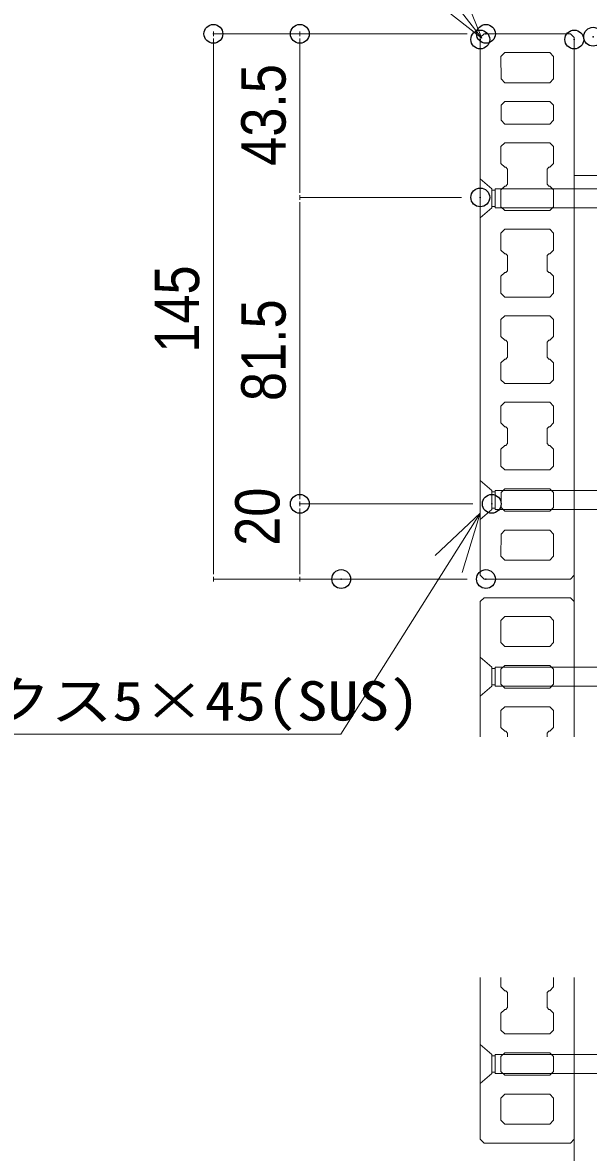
# Model space of a CAD drawing. Units: millimetres, scale not verified. Extents: x -450 to 450, y -136 to 136.
# Drawn here: x 293.6 to 323.7, y 40.3 to 100.4 of the extents above; entities that cross this region are included whole.
import ezdxf
from ezdxf.enums import TextEntityAlignment as Align

# ---------------------------------------------------------------- set-up
doc = ezdxf.new("R2010")
doc.units = ezdxf.units.MM
doc.header["$LTSCALE"] = 2
doc.header["$PDMODE"] = 32
doc.header["$PDSIZE"] = 1
for name, color, linetype, lineweight in [('0-4_文字', 4, 'Continuous', 9), ('0-5_幕板下地', 7, 'Continuous', 9), ('0-6_ビス', 4, 'Continuous', 9), ('0-9_寸法', 7, 'Continuous', 9), ('0-A_0', 2, 'Continuous', 9), ('0-C_幕板', 4, 'Continuous', 9)]:
    doc.layers.add(name, color=color, linetype=linetype, lineweight=lineweight)
doc.layers.add('0-B_Defpoints', color=7, linetype='Continuous')
doc.styles.add('ＭＳ ゴシック', font='')
doc.styles.add('ＭＳ Ｐゴシック', font='')
doc.styles.get('ＭＳ ゴシック').set_extended_font_data('MS Gothic')
doc.styles.get('ＭＳ Ｐゴシック').set_extended_font_data('MS PGothic')

# ---------------------------------------------------------------- blocks, each defined once
blk = doc.blocks.new('グループ-33-1')
at = {"layer": '0-5_幕板下地', "color": 4}
for p, q in [((10751, -4111.93), (10751, -4410.53)), ((10817.8, -4111.93), (10751, -4111.93)), ((10751, -4538.53), (10751, -4936.53))]:
    blk.add_line(p, q, dxfattribs=at)
at = {"layer": '0-5_幕板下地'}
blk.add_line((10751, -4283.95), (10751, -4286.56), dxfattribs=at)
blk = doc.blocks.new('グループ-173-1')
at = {"layer": '0-6_ビス'}
for p, q in [((10708.87, -4374.19), (10707.07, -4374.19)), ((10707.07, -4382.81), (10708.87, -4382.81))]:
    blk.add_line(p, q, dxfattribs=at)
for points in [[(10707.07, -4383.5), (10701, -4388.9), (10701, -4368.1), (10707.07, -4373.5)], [(10708.87, -4383.5), (10785.37, -4383.5), (10791, -4378.5), (10785.37, -4373.5), (10708.87, -4373.5)]]:
    blk.add_lwpolyline(points, close=True, dxfattribs=at)
blk = doc.blocks.new('グループ-174-1')
at = {"layer": '0-6_ビス'}
for p, q in [((10708.87, -4580.2), (10707.07, -4580.2)), ((10707.07, -4588.82), (10708.87, -4588.82))]:
    blk.add_line(p, q, dxfattribs=at)
for points in [[(10707.07, -4589.51), (10701, -4594.91), (10701, -4574.11), (10707.07, -4579.51)], [(10708.87, -4589.51), (10785.37, -4589.51), (10791, -4584.51), (10785.37, -4579.51), (10708.87, -4579.51)]]:
    blk.add_lwpolyline(points, close=True, dxfattribs=at)
blk = doc.blocks.new('グループ-177-1')
at = {"layer": '0-6_ビス'}
for p, q in [((10708.87, -4119.7), (10707.07, -4119.7)), ((10707.07, -4128.31), (10708.87, -4128.31))]:
    blk.add_line(p, q, dxfattribs=at)
for points in [[(10707.07, -4129.01), (10701, -4134.41), (10701, -4113.61), (10707.07, -4119.01)], [(10708.87, -4129.01), (10785.37, -4129.01), (10791, -4124.01), (10785.37, -4119.01), (10708.87, -4119.01)]]:
    blk.add_lwpolyline(points, close=True, dxfattribs=at)
blk = doc.blocks.new('グループ-178-1')
at = {"layer": '0-6_ビス'}
for p, q in [((10708.87, -4280.2), (10707.07, -4280.2)), ((10707.07, -4288.82), (10708.87, -4288.82))]:
    blk.add_line(p, q, dxfattribs=at)
for points in [[(10707.07, -4289.51), (10701, -4294.91), (10701, -4274.11), (10707.07, -4279.51)], [(10708.87, -4289.51), (10785.37, -4289.51), (10791, -4284.51), (10785.37, -4279.51), (10708.87, -4279.51)]]:
    blk.add_lwpolyline(points, close=True, dxfattribs=at)
blk = doc.blocks.new('_DOT')
at = {"layer": '0-A_0', "color": 7}
for p, q in [((-1, 0), (-2, 0)), ((-0.5, 0), (0.5, 0))]:
    blk.add_line(p, q, dxfattribs=at)
blk = doc.blocks.new('グループ-179-1')
at = {"layer": '0-C_幕板'}
for p, q in [((10703, -4336.53), (10701, -4338.53)), ((10701, -4338.53), (10701, -4410.53)), ((10749, -4336.53), (10703, -4336.53)), ((10751, -4338.53), (10749, -4336.53)), ((10751, -4410.53), (10751, -4338.53)), ((10712, -4348.63), (10714, -4346.5)), ((10712, -4360.37), (10712, -4348.63)), ((10714, -4346.5), (10738, -4346.5)), ((10738, -4346.5), (10740, -4348.63)), ((10740, -4348.63), (10740, -4360.37)), ((10714, -4362.5), (10712, -4360.37)), ((10738, -4362.5), (10714, -4362.5)), ((10740, -4360.37), (10738, -4362.5)), ((10712, -4374.5), (10714, -4372.5)), ((10712, -4382.5), (10712, -4374.5)), ((10714, -4372.5), (10738, -4372.5)), ((10738, -4372.5), (10740, -4374.5)), ((10740, -4374.5), (10740, -4382.5)), ((10714, -4384.51), (10712, -4382.5)), ((10738, -4384.51), (10714, -4384.51)), ((10740, -4382.5), (10738, -4384.51)), ((10712, -4396.51), (10714, -4394.51)), ((10712, -4405.51), (10712, -4396.51)), ((10714, -4394.51), (10738, -4394.51)), ((10738, -4394.51), (10740, -4396.51)), ((10740, -4396.51), (10740, -4405.51)), ((10714, -4407.51), (10712, -4405.51)), ((10714.5, -4407.51), (10714, -4407.51)), ((10715.5, -4408.51), (10714.5, -4407.51)), ((10715.5, -4410.53), (10715.5, -4408.51)), ((10737.5, -4407.51), (10736.5, -4408.51)), ((10736.5, -4408.51), (10736.5, -4410.53)), ((10738, -4407.51), (10737.5, -4407.51)), ((10740, -4405.51), (10738, -4407.51)), ((10701, -4538.53), (10701, -4624.53)), ((10712, -4543.51), (10712, -4538.53)), ((10740, -4538.53), (10740, -4543.51)), ((10751, -4624.53), (10751, -4538.53)), ((10714, -4545.51), (10712, -4543.51)), ((10714.5, -4545.51), (10714, -4545.51)), ((10715.5, -4546.51), (10714.5, -4545.51)), ((10715.5, -4554.51), (10715.5, -4546.51)), ((10737.5, -4545.51), (10736.5, -4546.51)), ((10736.5, -4546.51), (10736.5, -4554.51)), ((10738, -4545.51), (10737.5, -4545.51)), ((10740, -4543.51), (10738, -4545.51)), ((10714.5, -4555.51), (10715.5, -4554.51)), ((10736.5, -4554.51), (10737.5, -4555.51)), ((10712, -4557.51), (10714, -4555.51)), ((10712, -4566.51), (10712, -4557.51)), ((10714, -4555.51), (10714.5, -4555.51)), ((10737.5, -4555.51), (10738, -4555.51)), ((10738, -4555.51), (10740, -4557.51)), ((10740, -4557.51), (10740, -4566.51)), ((10714, -4568.51), (10712, -4566.51)), ((10740, -4566.51), (10738, -4568.51)), ((10738, -4568.51), (10714, -4568.51)), ((10712, -4580.51), (10714, -4578.51)), ((10714, -4578.51), (10738, -4578.51)), ((10738, -4578.51), (10740, -4580.51)), ((10712, -4588.51), (10712, -4580.51)), ((10740, -4580.51), (10740, -4588.51)), ((10714, -4590.51), (10712, -4588.51)), ((10738, -4590.51), (10714, -4590.51)), ((10740, -4588.51), (10738, -4590.51)), ((10712, -4602.64), (10714, -4600.51)), ((10712, -4614.38), (10712, -4602.64)), ((10714, -4600.51), (10738, -4600.51)), ((10738, -4600.51), (10740, -4602.64)), ((10740, -4602.64), (10740, -4614.38)), ((10714, -4616.51), (10712, -4614.38)), ((10740, -4614.38), (10738, -4616.51)), ((10738, -4616.51), (10714, -4616.51)), ((10701, -4624.53), (10703, -4626.53)), ((10703, -4626.53), (10749, -4626.53)), ((10749, -4626.53), (10751, -4624.53))]:
    blk.add_line(p, q, dxfattribs=at)

msp = doc.modelspace()

# ---------------------------------------------------------------- linework, layer by layer
at = {"layer": '0-4_文字', "color": 7}
for p, q in [((313.566, 105.421), (318.069, 99.621)), ((310.573, 62.59), (317.993, 74.347)), ((310.573, 62.59), (282.307, 62.59)), ((310.573, 62.59), (282.307, 62.59))]:
    msp.add_line(p, q, dxfattribs=at)
at = {"layer": '0-4_文字'}
msp.add_line((310.573, 62.59), (317.993, 74.347), dxfattribs=at)
at = {"layer": '0-4_文字', "color": 7}
for points in [[(316.838, 102.668), (318.069, 99.621), (315.479, 101.644)], [(315.589, 72.105), (317.993, 74.347), (317.032, 71.203)]]:
    msp.add_lwpolyline(points, dxfattribs=at)
at = {"layer": '0-4_文字'}
msp.add_lwpolyline([(315.589, 72.105), (317.993, 74.347), (317.032, 71.203)], dxfattribs=at)
at = {"layer": '0-9_寸法'}
for p, q in [((317.295, 99.847), (303.794, 99.847)), ((317.295, 99.847), (308.394, 99.847)), ((303.794, 71.348), (303.794, 99.346)), ((308.394, 91.648), (308.394, 99.346)), ((316.993, 91.147), (308.394, 91.147)), ((316.993, 91.147), (308.394, 91.147)), ((308.394, 90.646), (308.394, 75.348)), ((317.601, 74.847), (308.394, 74.847)), ((317.601, 74.847), (308.394, 74.847)), ((308.394, 71.348), (308.394, 74.347)), ((317.293, 70.847), (303.794, 70.847)), ((309.594, 70.847), (308.394, 70.847))]:
    msp.add_line(p, q, dxfattribs=at)
at = {"layer": '0-B_Defpoints'}
for p in [(303.794, 99.847), (308.394, 99.847), (317.993, 99.545), (318.295, 99.847), (322.993, 99.545), (323.993, 99.696), (317.993, 91.147), (308.394, 74.847), (308.394, 74.847), (318.601, 74.847), (318.601, 74.847), (310.594, 70.847), (318.293, 70.847)]:
    msp.add_point(p, dxfattribs=at)
at = {"layer": '0-C_幕板'}
for points in [[(318.193, 70.847), (322.793, 70.847), (322.993, 71.047), (322.993, 99.647), (322.793, 99.847), (318.193, 99.847), (317.993, 99.647), (317.993, 71.047)], [(321.893, 97.463), (321.693, 97.25), (319.294, 97.25), (319.094, 97.463), (319.093, 98.637), (319.293, 98.85), (321.693, 98.85), (321.893, 98.637)], [(319.294, 96.25), (321.693, 96.25), (321.893, 96.05), (321.893, 95.25), (321.693, 95.049), (319.294, 95.049), (319.094, 95.25), (319.094, 96.05)], [(319.443, 92.649), (319.343, 92.749), (319.293, 92.749), (319.093, 92.949), (319.093, 93.849), (319.293, 94.049), (321.693, 94.049), (321.893, 93.849), (321.893, 92.949), (321.693, 92.749), (321.643, 92.749), (321.543, 92.649), (321.543, 91.849), (321.643, 91.749), (321.693, 91.749), (321.893, 91.549), (321.893, 90.649), (321.693, 90.449), (319.293, 90.449), (319.093, 90.649), (319.093, 91.549), (319.293, 91.749), (319.343, 91.749), (319.443, 91.849)], [(319.093, 86.949), (319.293, 87.149), (319.343, 87.149), (319.443, 87.249), (319.443, 88.049), (319.343, 88.149), (319.293, 88.149), (319.093, 88.349), (319.093, 89.249), (319.293, 89.449), (321.693, 89.449), (321.893, 89.249), (321.893, 88.349), (321.693, 88.149), (321.643, 88.149), (321.543, 88.049), (321.543, 87.249), (321.643, 87.149), (321.693, 87.149), (321.893, 86.949), (321.893, 86.049), (321.693, 85.849), (319.293, 85.849), (319.093, 86.049)], [(319.293, 84.849), (321.693, 84.849), (321.893, 84.649), (321.893, 83.749), (321.693, 83.549), (321.643, 83.549), (321.543, 83.449), (321.543, 82.649), (321.643, 82.549), (321.693, 82.549), (321.893, 82.349), (321.893, 81.449), (321.693, 81.249), (319.293, 81.249), (319.093, 81.449), (319.093, 82.349), (319.293, 82.549), (319.343, 82.549), (319.443, 82.649), (319.443, 83.449), (319.343, 83.549), (319.293, 83.549), (319.093, 83.749), (319.093, 84.649)], [(321.693, 78.949), (321.643, 78.949), (321.543, 78.849), (321.543, 78.049), (321.643, 77.949), (321.693, 77.949), (321.893, 77.749), (321.893, 76.849), (321.693, 76.649), (319.293, 76.649), (319.093, 76.849), (319.093, 77.749), (319.293, 77.949), (319.343, 77.949), (319.443, 78.049), (319.443, 78.849), (319.343, 78.949), (319.293, 78.949), (319.093, 79.149), (319.093, 80.049), (319.293, 80.249), (321.693, 80.249), (321.893, 80.049), (321.893, 79.149)], [(321.893, 74.649), (321.693, 74.449), (319.294, 74.449), (319.094, 74.649), (319.094, 75.449), (319.294, 75.649), (321.693, 75.649), (321.893, 75.449)], [(319.294, 73.449), (321.693, 73.449), (321.893, 73.236), (321.893, 72.062), (321.693, 71.849), (319.293, 71.849), (319.093, 72.062), (319.094, 73.236)]]:
    msp.add_lwpolyline(points, close=True, dxfattribs=at)

# ---------------------------------------------------------------- block references
at = {"layer": '0-5_幕板下地', "xscale": 0.1, "yscale": 0.1}
msp.add_blockref('グループ-33-1', (-752.107, 503.5), dxfattribs=at)
at = {"layer": '0-6_ビス', "xscale": 0.1, "yscale": 0.1}
for name in ['グループ-177-1', 'グループ-178-1', 'グループ-173-1', 'グループ-174-1']:
    msp.add_blockref(name, (-752.107, 503.5), dxfattribs=at)
at = {"layer": '0-9_寸法', "xscale": 0.2503723, "yscale": 0.2503723}
for p, rotation in [((303.794, 99.847), 90), ((308.394, 99.847), 90), ((308.394, 91.147), 270), ((308.394, 91.147), 90), ((308.394, 74.847), 270), ((308.394, 74.847), 90), ((303.794, 70.847), 270), ((308.394, 70.847), 270)]:
    msp.add_blockref('_DOT', p, dxfattribs=dict(at, rotation=rotation))
at = {"layer": '0-C_幕板', "xscale": 0.1, "yscale": 0.1}
msp.add_blockref('グループ-179-1', (-752.107, 503.5), dxfattribs=at)

# ---------------------------------------------------------------- texts
at = {"layer": '0-4_文字', "color": 7, "style": 'ＭＳ ゴシック', "width": 1.15}
msp.add_text('サラテクス5×45(SUS)', height=2.09, dxfattribs=at).set_placement((282.035, 62.692), align=Align.BOTTOM_LEFT)
at = {"layer": '0-9_寸法', "style": 'ＭＳ Ｐゴシック', "width": 0.9}
for s, p in [('43.5', (308.346, 92.832)), ('145', (303.746, 82.892)), ('81.5', (308.346, 80.314)), ('20', (308.021, 72.615))]:
    msp.add_text(s, height=2.361, rotation=90, dxfattribs=at).set_placement(p, align=Align.BOTTOM_LEFT)

doc.saveas('drawing.dxf')
